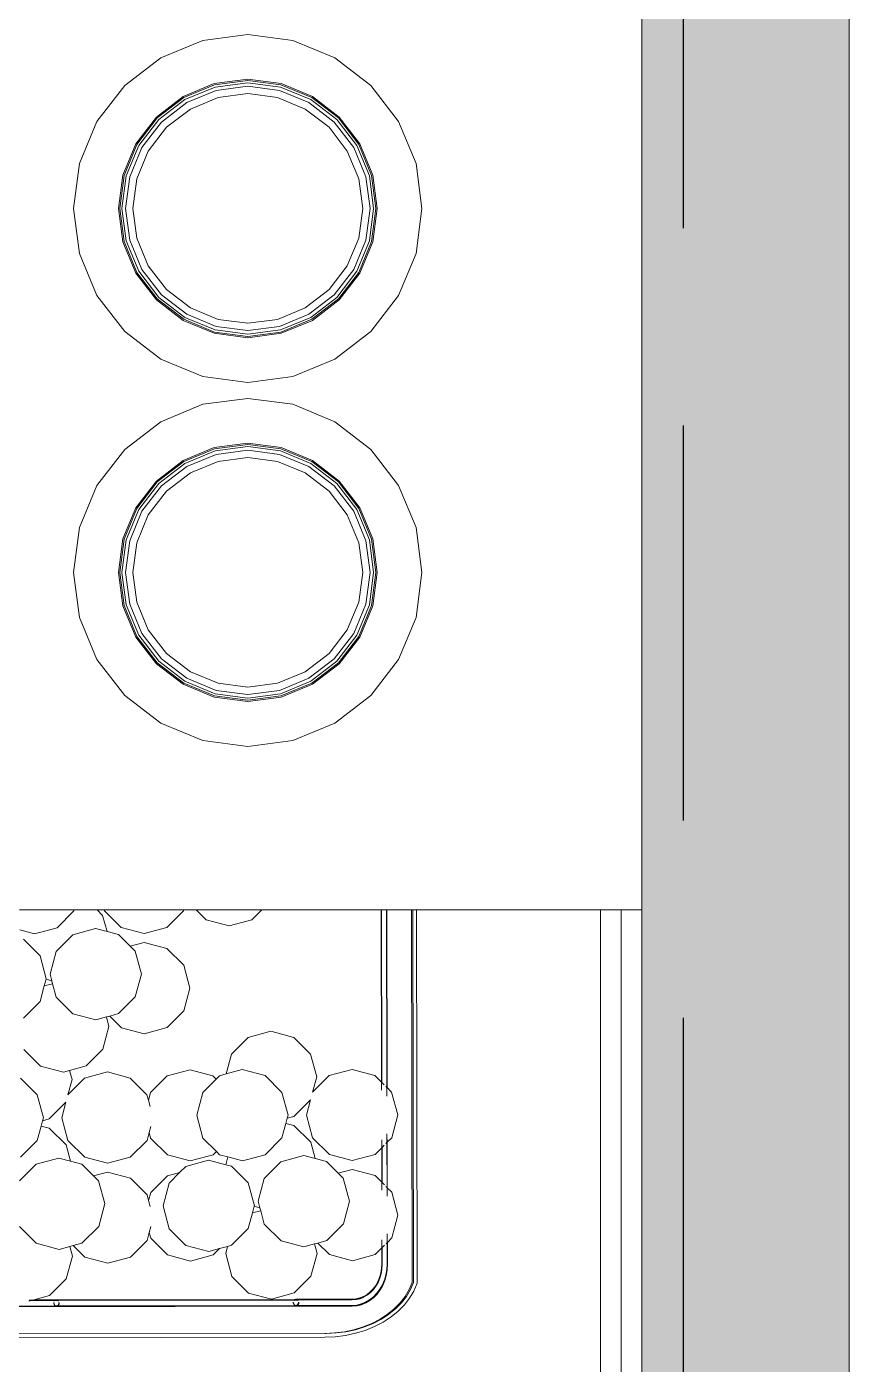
# Model space of a CAD drawing. Header units: millimetres. Extents: x 567392 to 582402, y 4512800 to 4518063.
# Drawn here: x 575585 to 575624.7, y 4513645.6 to 4513710.2 of the extents above; entities that cross this region are included whole.
import ezdxf

# ---------------------------------------------------------------- set-up
doc = ezdxf.new("R2010")
doc.units = ezdxf.units.MM
doc.linetypes.add('DASHED2', pattern=[9.525, 6.35, -3.175])
doc.layers.add('a_8', color=8, linetype='Continuous', lineweight=0)
doc.layers.add('a_p1_d', color=1, linetype='DASHED2')

# ---------------------------------------------------------------- blocks, each defined once
blk = doc.blocks.new('A$C4A613EE6')
h = blk.add_hatch(color=256)
h.dxf.hatch_style = 1
h.paths.add_polyline_path([(12300, -100), (0, -100), (0, 0), (12300, 0)])
for p, q in [((12300, 0), (2200, 0)), ((6161.17, -100), (8489.66, -100)), ((8489.66, -100), (10126.66, -100)), ((8489.66, -100), (8489.66, -110)), ((8489.66, -110), (10126.66, -110)), ((8489.66, -110), (8489.66, -119.92)), ((8489.66, -119.92), (10126.66, -119.92)), ((8489.66, -119.92), (8489.66, -208.61)), ((8151.32, -205.96), (8129.59, -208.82)), ((8173.04, -208.82), (8151.32, -205.96)), ((8326.88, -205.96), (8305.15, -208.82)), ((8348.6, -208.82), (8326.88, -205.96)), ((8129.59, -208.82), (8109.34, -217.21)), ((8193.29, -217.21), (8173.04, -208.82)), ((8305.15, -208.82), (8284.9, -217.21)), ((8368.85, -217.21), (8348.6, -208.82)), ((8489.66, -208.61), (8669.75, -208.28)), ((8489.66, -208.61), (8489.66, -210.37)), ((8489.66, -210.37), (8669.47, -210.04)), ((8489.66, -210.37), (8489.66, -211.06)), ((8489.66, -211.06), (8669.47, -210.73)), ((8489.66, -211.06), (8489.66, -222.92)), ((8669.47, -210.04), (8672.88, -211.48)), ((8669.47, -210.73), (8672.88, -212.17)), ((8669.75, -208.28), (8673.53, -209.88)), ((8672.88, -211.48), (8676.15, -213.41)), ((8672.88, -212.17), (8676.15, -214.1)), ((8673.53, -209.88), (8676.98, -211.91)), ((8676.98, -211.91), (8680.25, -214.44)), ((8109.34, -217.21), (8091.96, -230.55)), ((8210.68, -230.55), (8193.29, -217.21)), ((8284.9, -217.21), (8267.52, -230.55)), ((8386.24, -230.55), (8368.85, -217.21)), ((8588.6, -217.61), (8577.6, -220.58)), ((8599.61, -220.54), (8588.6, -217.61)), ((8625.88, -220.49), (8636.88, -217.52)), ((8636.88, -217.52), (8647.89, -220.45)), ((8676.15, -213.41), (8679.25, -215.8)), ((8676.15, -214.1), (8679.25, -216.5)), ((8679.25, -215.8), (8682.13, -218.64)), ((8679.25, -216.5), (8682.13, -219.33)), ((8680.25, -214.44), (8683.29, -217.44)), ((8682.13, -218.64), (8684.76, -221.88)), ((8682.13, -219.33), (8684.76, -222.57)), ((8683.29, -217.44), (8686.07, -220.86)), ((8575.42, -222.77), (8489.66, -222.92)), ((8575.29, -222.89), (8489.66, -223.05)), ((8489.66, -222.92), (8489.66, -223.05)), ((8489.66, -223.05), (8489.66, -225.43)), ((8572.91, -225.28), (8489.66, -225.43)), ((8572.79, -225.41), (8489.66, -225.56)), ((8489.66, -225.43), (8489.66, -225.56)), ((8489.66, -225.56), (8489.66, -283.19)), ((8572.79, -225.41), (8569.56, -228.65)), ((8572.91, -225.28), (8572.79, -225.41)), ((8572.79, -225.41), (8576.64, -225.4)), ((8574.04, -224.15), (8572.91, -225.28)), ((8573.12, -225.28), (8572.91, -225.28)), ((8575.29, -222.89), (8574.79, -223.4)), ((8575.42, -222.77), (8575.29, -222.89)), ((8575.29, -222.89), (8579.51, -222.89)), ((8577.6, -220.58), (8575.42, -222.77)), ((8575.62, -222.77), (8575.42, -222.77)), ((8601.92, -222.84), (8597.7, -222.85)), ((8601.8, -222.72), (8599.61, -220.54)), ((8601.8, -222.72), (8600.32, -222.72)), ((8604.44, -225.35), (8600.58, -225.36)), ((8623.7, -222.68), (8601.8, -222.72)), ((8601.92, -222.84), (8601.8, -222.72)), ((8623.57, -222.81), (8601.92, -222.84)), ((8602.43, -223.35), (8601.92, -222.84)), ((8604.31, -225.22), (8602.83, -225.23)), ((8604.31, -225.22), (8603.18, -224.1)), ((8621.19, -225.19), (8604.31, -225.22)), ((8604.44, -225.35), (8604.31, -225.22)), ((8621.07, -225.32), (8604.44, -225.35)), ((8607.68, -228.58), (8604.44, -225.35)), ((8617.84, -228.56), (8621.07, -225.32)), ((8621.07, -225.32), (8621.19, -225.19)), ((8621.07, -225.32), (8624.92, -225.31)), ((8621.19, -225.19), (8622.32, -224.06)), ((8621.4, -225.19), (8621.19, -225.19)), ((8623.07, -223.31), (8623.57, -222.81)), ((8623.57, -222.81), (8623.7, -222.68)), ((8623.57, -222.81), (8627.79, -222.8)), ((8623.7, -222.68), (8625.88, -220.49)), ((8623.9, -222.68), (8623.7, -222.68)), ((8649.09, -222.76), (8645.98, -222.77)), ((8647.89, -220.45), (8650.08, -222.63)), ((8648.86, -225.27), (8652.72, -225.26)), ((8650.08, -222.76), (8649.09, -222.76)), ((8650.08, -222.63), (8649.87, -222.63)), ((8660.59, -222.61), (8650.08, -222.63)), ((8650.08, -222.63), (8650.2, -222.76)), ((8650.2, -222.76), (8650.08, -222.76)), ((8660.43, -222.74), (8650.2, -222.76)), ((8650.2, -222.76), (8650.71, -223.26)), ((8651.46, -224.01), (8652.59, -225.14)), ((8652.59, -225.14), (8652.39, -225.14)), ((8660.49, -225.12), (8652.59, -225.14)), ((8652.59, -225.14), (8652.72, -225.26)), ((8660.33, -225.25), (8652.72, -225.26)), ((8652.72, -225.26), (8655.96, -228.49)), ((8660.36, -225.25), (8660.33, -225.25)), ((8660.54, -225.25), (8660.36, -225.25)), ((8660.46, -222.74), (8660.43, -222.74)), ((8660.64, -222.74), (8660.46, -222.74)), ((8660.52, -225.12), (8660.49, -225.12)), ((8660.7, -225.12), (8660.52, -225.12)), ((8662.72, -225.39), (8660.54, -225.25)), ((8660.62, -222.61), (8660.59, -222.61)), ((8660.8, -222.61), (8660.62, -222.61)), ((8663.13, -222.9), (8660.64, -222.74)), ((8662.88, -225.26), (8660.7, -225.12)), ((8663.29, -222.77), (8660.8, -222.61)), ((8664.9, -225.76), (8662.72, -225.39)), ((8662.93, -225.39), (8662.72, -225.39)), ((8665.06, -225.64), (8662.88, -225.26)), ((8663.09, -225.27), (8662.88, -225.26)), ((8665.11, -225.76), (8662.93, -225.39)), ((8665.27, -225.64), (8663.09, -225.27)), ((8665.69, -223.34), (8663.13, -222.9)), ((8663.34, -222.9), (8663.13, -222.9)), ((8665.85, -223.21), (8663.29, -222.77)), ((8663.5, -222.78), (8663.29, -222.77)), ((8665.9, -223.34), (8663.34, -222.9)), ((8666.06, -223.21), (8663.5, -222.78)), ((8667, -226.37), (8664.9, -225.76)), ((8667.16, -226.24), (8665.06, -225.64)), ((8667.21, -226.37), (8665.11, -225.76)), ((8667.37, -226.25), (8665.27, -225.64)), ((8665.99, -223.42), (8665.69, -223.34)), ((8668.32, -223.93), (8665.85, -223.21)), ((8668.37, -224.05), (8665.9, -223.34)), ((8668.53, -223.93), (8666.06, -223.21)), ((8670.66, -224.9), (8668.32, -223.93)), ((8670.71, -225.03), (8668.37, -224.05)), ((8670.5, -225.03), (8668.41, -224.16)), ((8670.87, -224.9), (8668.53, -223.93)), ((8672.66, -226.25), (8670.5, -225.03)), ((8672.82, -226.13), (8670.66, -224.9)), ((8672.87, -226.25), (8670.71, -225.03)), ((8673.03, -226.13), (8670.87, -224.9)), ((8684.76, -221.88), (8687.1, -225.48)), ((8684.76, -222.57), (8687.1, -226.18)), ((8686.07, -220.86), (8688.55, -224.67)), ((8687.1, -225.48), (8689.14, -229.41)), ((8688.55, -224.67), (8690.71, -228.82)), ((8091.96, -230.55), (8078.61, -247.94)), ((8135.18, -229.69), (8120.14, -235.92)), ((8135.34, -230.3), (8120.46, -236.46)), ((8135.62, -231.32), (8120.99, -237.38)), ((8151.32, -227.57), (8135.18, -229.69)), ((8151.32, -228.19), (8135.34, -230.3)), ((8151.32, -229.26), (8135.62, -231.32)), ((8151.32, -230.98), (8136.06, -232.99)), ((8167.45, -229.69), (8151.32, -227.57)), ((8167.29, -230.3), (8151.32, -228.19)), ((8167.01, -231.32), (8151.32, -229.26)), ((8166.57, -232.99), (8151.32, -230.98)), ((8181.64, -237.38), (8167.01, -231.32)), ((8182.18, -236.46), (8167.29, -230.3)), ((8182.49, -235.92), (8167.45, -229.69)), ((8224.02, -247.94), (8210.68, -230.55)), ((8267.52, -230.55), (8254.17, -247.94)), ((8310.74, -229.69), (8295.7, -235.92)), ((8310.9, -230.3), (8296.02, -236.46)), ((8311.18, -231.32), (8296.55, -237.38)), ((8326.88, -227.57), (8310.74, -229.69)), ((8326.88, -228.19), (8310.9, -230.3)), ((8326.88, -229.26), (8311.18, -231.32)), ((8326.88, -230.98), (8311.62, -232.99)), ((8343.01, -229.69), (8326.88, -227.57)), ((8342.85, -230.3), (8326.88, -228.19)), ((8342.57, -231.32), (8326.88, -229.26)), ((8342.13, -232.99), (8326.88, -230.98)), ((8357.2, -237.38), (8342.57, -231.32)), ((8357.74, -236.46), (8342.85, -230.3)), ((8358.05, -235.92), (8343.01, -229.69)), ((8399.58, -247.94), (8386.24, -230.55)), ((8569.56, -228.65), (8566.63, -239.66)), ((8610.65, -239.58), (8607.68, -228.58)), ((8614.91, -239.57), (8617.84, -228.56)), ((8655.96, -228.49), (8658.93, -239.49)), ((8668.99, -227.2), (8667, -226.37)), ((8669.15, -227.08), (8667.16, -226.24)), ((8669.2, -227.2), (8667.21, -226.37)), ((8669.36, -227.08), (8667.37, -226.25)), ((8670.83, -228.24), (8668.99, -227.2)), ((8670.99, -228.12), (8669.15, -227.08)), ((8671.04, -228.24), (8669.2, -227.2)), ((8671.2, -228.12), (8669.36, -227.08)), ((8672.5, -229.48), (8670.83, -228.24)), ((8672.66, -229.35), (8670.99, -228.12)), ((8672.71, -229.48), (8671.04, -228.24)), ((8672.87, -229.35), (8671.2, -228.12)), ((8673.96, -230.88), (8672.5, -229.48)), ((8674.62, -227.7), (8672.66, -226.25)), ((8674.12, -230.76), (8672.66, -229.35)), ((8674.17, -230.88), (8672.71, -229.48)), ((8674.78, -227.58), (8672.82, -226.13)), ((8674.83, -227.7), (8672.87, -226.25)), ((8674.33, -230.76), (8672.87, -229.35)), ((8674.99, -227.58), (8673.03, -226.13)), ((8675.2, -232.43), (8673.96, -230.88)), ((8675.35, -232.31), (8674.12, -230.76)), ((8675.41, -232.44), (8674.17, -230.88)), ((8675.56, -232.31), (8674.33, -230.76)), ((8676.34, -229.35), (8674.62, -227.7)), ((8676.5, -229.23), (8674.78, -227.58)), ((8676.55, -229.36), (8674.83, -227.7)), ((8676.71, -229.23), (8674.99, -227.58)), ((8677.79, -231.18), (8676.34, -229.35)), ((8677.95, -231.05), (8676.5, -229.23)), ((8678, -231.18), (8676.55, -229.36)), ((8678.16, -231.05), (8676.71, -229.23)), ((8678.94, -233.15), (8677.79, -231.18)), ((8678, -231.18), (8677.95, -231.05)), ((8679.1, -233.02), (8678, -231.18)), ((8679.31, -233.02), (8678.16, -231.05)), ((8687.1, -226.18), (8689.14, -230.1)), ((8689.14, -229.41), (8690.85, -233.61)), ((8689.14, -230.1), (8690.85, -234.31)), ((8690.71, -228.82), (8692.51, -233.26)), ((8120.14, -235.92), (8107.23, -245.83)), ((8120.46, -236.46), (8107.67, -246.27)), ((8120.99, -237.38), (8108.43, -247.02)), ((8136.06, -232.99), (8121.85, -238.88)), ((8136.98, -236.41), (8123.62, -241.94)), ((8151.32, -234.52), (8136.98, -236.41)), ((8165.65, -236.41), (8151.32, -234.52)), ((8179.01, -241.94), (8165.65, -236.41)), ((8180.78, -238.88), (8166.57, -232.99)), ((8194.21, -247.02), (8181.64, -237.38)), ((8194.96, -246.27), (8182.18, -236.46)), ((8195.4, -245.83), (8182.49, -235.92)), ((8295.7, -235.92), (8282.79, -245.83)), ((8296.02, -236.46), (8283.23, -246.27)), ((8296.55, -237.38), (8283.99, -247.02)), ((8311.62, -232.99), (8297.41, -238.88)), ((8312.54, -236.41), (8299.18, -241.94)), ((8326.88, -234.52), (8312.54, -236.41)), ((8341.21, -236.41), (8326.88, -234.52)), ((8354.57, -241.94), (8341.21, -236.41)), ((8356.34, -238.88), (8342.13, -232.99)), ((8369.77, -247.02), (8357.2, -237.38)), ((8370.52, -246.27), (8357.74, -236.46)), ((8370.96, -245.83), (8358.05, -235.92)), ((8676.18, -234.11), (8675.2, -232.43)), ((8675.38, -232.35), (8675.35, -232.31)), ((8676.34, -233.98), (8675.41, -232.44)), ((8675.59, -232.35), (8675.56, -232.31)), ((8676.89, -235.88), (8676.18, -234.11)), ((8676.39, -234.11), (8676.34, -233.98)), ((8677.05, -235.75), (8676.39, -234.11)), ((8677.26, -235.75), (8676.55, -233.98)), ((8677.33, -237.71), (8676.89, -235.88)), ((8677.1, -235.88), (8677.05, -235.75)), ((8677.49, -237.58), (8677.1, -235.88)), ((8677.7, -237.58), (8677.26, -235.75)), ((8677.49, -239.74), (8677.33, -237.71)), ((8677.65, -239.61), (8677.49, -237.58)), ((8677.54, -237.71), (8677.49, -237.58)), ((8677.7, -239.74), (8677.54, -237.71)), ((8677.86, -239.61), (8677.7, -237.58)), ((8679.78, -235.22), (8678.94, -233.15)), ((8679.15, -233.15), (8679.1, -233.02)), ((8679.94, -235.1), (8679.15, -233.15)), ((8680.15, -235.1), (8679.31, -233.02)), ((8680.29, -237.37), (8679.78, -235.22)), ((8679.99, -235.23), (8679.94, -235.1)), ((8680.45, -237.25), (8679.99, -235.23)), ((8680.66, -237.25), (8680.15, -235.1)), ((8680.47, -239.65), (8680.29, -237.37)), ((8680.63, -239.52), (8680.45, -237.25)), ((8680.5, -237.38), (8680.45, -237.25)), ((8680.68, -239.65), (8680.5, -237.38)), ((8680.84, -239.53), (8680.66, -237.25)), ((8690.85, -233.61), (8692.19, -238.04)), ((8690.85, -234.31), (8692.2, -238.73)), ((8692.19, -238.04), (8693.17, -242.64)), ((8692.51, -233.26), (8693.93, -237.94)), ((8693.93, -237.94), (8694.96, -242.79)), ((8121.85, -238.88), (8109.64, -248.24)), ((8123.62, -241.94), (8112.15, -250.74)), ((8190.48, -250.74), (8179.01, -241.94)), ((8192.99, -248.24), (8180.78, -238.88)), ((8297.41, -238.88), (8285.2, -248.24)), ((8299.18, -241.94), (8287.71, -250.74)), ((8366.04, -250.74), (8354.57, -241.94)), ((8368.55, -248.24), (8356.34, -238.88)), ((8566.63, -239.66), (8569.6, -250.66)), ((8607.72, -250.59), (8610.65, -239.58)), ((8616.73, -246.32), (8614.91, -239.57)), ((8619.15, -243.89), (8616.73, -246.32)), ((8630.15, -240.92), (8619.15, -243.89)), ((8641.16, -243.85), (8630.15, -240.92)), ((8649.23, -251.89), (8641.16, -243.85)), ((8658.93, -239.49), (8656, -250.5)), ((8677.53, -266.59), (8677.49, -239.74)), ((8677.69, -266.17), (8677.65, -239.61)), ((8677.69, -266.17), (8677.7, -239.74)), ((8677.9, -265.92), (8677.86, -239.61)), ((8680.53, -266.05), (8680.47, -239.65)), ((8680.63, -239.65), (8680.63, -239.52)), ((8681.19, -518.2), (8680.68, -239.65)), ((8681.35, -518.08), (8680.84, -239.53)), ((8692.2, -238.73), (8693.17, -243.33)), ((8693.17, -242.64), (8693.77, -247.35)), ((8693.17, -243.33), (8693.77, -248.05)), ((8694.96, -242.79), (8695.59, -247.77)), ((8078.61, -247.94), (8070.23, -268.18)), ((8107.23, -245.83), (8097.32, -258.74)), ((8107.67, -246.27), (8097.86, -259.05)), ((8108.43, -247.02), (8098.79, -259.58)), ((8109.64, -248.24), (8100.28, -260.45)), ((8112.15, -250.74), (8103.34, -262.21)), ((8199.29, -262.21), (8190.48, -250.74)), ((8202.35, -260.45), (8192.99, -248.24)), ((8203.85, -259.58), (8194.21, -247.02)), ((8204.77, -259.05), (8194.96, -246.27)), ((8205.31, -258.74), (8195.4, -245.83)), ((8232.4, -268.18), (8224.02, -247.94)), ((8254.17, -247.94), (8245.79, -268.18)), ((8282.79, -245.83), (8272.88, -258.74)), ((8283.23, -246.27), (8273.42, -259.05)), ((8283.99, -247.02), (8274.35, -259.58)), ((8285.2, -248.24), (8275.84, -260.45)), ((8287.71, -250.74), (8278.9, -262.21)), ((8374.85, -262.21), (8366.04, -250.74)), ((8377.91, -260.45), (8368.55, -248.24)), ((8379.41, -259.58), (8369.77, -247.02)), ((8380.33, -259.05), (8370.52, -246.27)), ((8380.87, -258.74), (8370.96, -245.83)), ((8407.96, -268.18), (8399.58, -247.94)), ((8569.6, -250.66), (8577.63, -258.67)), ((8599.68, -258.67), (8607.72, -250.59)), ((8616.73, -246.32), (8611.1, -251.96)), ((8656, -250.5), (8650.38, -256.15)), ((8693.77, -247.35), (8693.97, -252.12)), ((8693.77, -248.05), (8693.97, -252.82)), ((8695.59, -247.77), (8695.81, -252.75)), ((8570.21, -256.7), (8559.21, -259.66)), ((8577.63, -258.67), (8570.21, -256.7)), ((8609.64, -257.47), (8601.81, -259.58)), ((8609.64, -257.47), (8608.18, -262.97)), ((8611.1, -251.96), (8609.64, -257.47)), ((8650.38, -256.15), (8649.23, -251.89)), ((8650.82, -257.78), (8650.38, -256.15)), ((8650.82, -257.78), (8655.41, -256.54)), ((8652.2, -262.89), (8650.82, -257.78)), ((8655.41, -256.54), (8666.42, -259.47)), ((8693.97, -252.12), (8693.97, -252.82)), ((8693.97, -252.82), (8694.53, -561.39)), ((8695.81, -252.75), (8696.37, -564.24)), ((8097.32, -258.74), (8091.1, -273.78)), ((8097.86, -259.05), (8091.7, -273.94)), ((8098.79, -259.58), (8092.73, -274.21)), ((8100.28, -260.45), (8094.39, -274.66)), ((8103.34, -262.21), (8097.81, -275.57)), ((8204.82, -275.57), (8199.29, -262.21)), ((8208.24, -274.66), (8202.35, -260.45)), ((8209.9, -274.21), (8203.85, -259.58)), ((8210.93, -273.94), (8204.77, -259.05)), ((8211.53, -273.78), (8205.31, -258.74)), ((8272.88, -258.74), (8266.66, -273.78)), ((8273.42, -259.05), (8267.26, -273.94)), ((8274.35, -259.58), (8268.29, -274.21)), ((8275.84, -260.45), (8269.95, -274.66)), ((8278.9, -262.21), (8273.37, -275.57)), ((8380.38, -275.57), (8374.85, -262.21)), ((8383.8, -274.66), (8377.91, -260.45)), ((8385.46, -274.21), (8379.41, -259.58)), ((8386.49, -273.94), (8380.33, -259.05)), ((8387.09, -273.78), (8380.87, -258.74)), ((8559.21, -259.66), (8551.17, -267.73)), ((8581.26, -259.66), (8588.68, -261.63)), ((8589.29, -267.67), (8581.26, -259.66)), ((8588.68, -261.63), (8599.68, -258.67)), ((8601.81, -259.58), (8593.77, -267.66)), ((8608.18, -262.97), (8611.14, -273.97)), ((8649.27, -273.9), (8652.2, -262.89)), ((8666.42, -259.47), (8674.49, -267.51)), ((8070.23, -268.18), (8067.37, -289.91)), ((8235.26, -289.91), (8232.4, -268.18)), ((8245.79, -268.18), (8242.93, -289.91)), ((8410.82, -289.91), (8407.96, -268.18)), ((8551.17, -267.73), (8548.24, -278.75)), ((8588.69, -270.5), (8577.7, -273.47)), ((8590.16, -270.89), (8588.69, -270.5)), ((8590.16, -270.89), (8589.29, -267.67)), ((8592.73, -271.57), (8590.16, -270.89)), ((8593.77, -267.66), (8592.73, -271.57)), ((8674.49, -267.51), (8677.46, -278.51)), ((8677.53, -266.59), (8677.58, -266.41)), ((8677.54, -266.64), (8677.53, -266.59)), ((8677.53, -266.73), (8677.54, -266.64)), ((8677.55, -266.92), (8677.53, -266.73)), ((8677.58, -267.06), (8677.55, -266.92)), ((8677.75, -382.13), (8677.55, -266.92)), ((8677.58, -266.41), (8677.63, -266.27)), ((8677.65, -267.24), (8677.58, -267.06)), ((8677.63, -266.27), (8677.69, -266.17)), ((8677.7, -267.31), (8677.65, -267.24)), ((8677.69, -266.17), (8677.73, -266.1)), ((8677.69, -266.47), (8677.69, -266.17)), ((8677.69, -266.47), (8677.74, -266.28)), ((8677.7, -266.52), (8677.69, -266.47)), ((8677.69, -266.61), (8677.7, -266.52)), ((8677.71, -266.8), (8677.69, -266.61)), ((8677.7, -267.31), (8677.71, -266.8)), ((8677.73, -267.36), (8677.7, -267.31)), ((8677.9, -381.64), (8677.7, -267.31)), ((8677.74, -266.93), (8677.71, -266.8)), ((8677.73, -266.1), (8677.82, -265.98)), ((8677.73, -267.36), (8677.75, -266.96)), ((8677.75, -267.39), (8677.73, -267.36)), ((8677.74, -266.28), (8677.79, -266.15)), ((8677.75, -266.96), (8677.74, -266.93)), ((8677.81, -267.11), (8677.75, -266.96)), ((8677.86, -267.52), (8677.75, -267.39)), ((8677.95, -381.55), (8677.75, -267.39)), ((8677.79, -266.15), (8677.89, -265.98)), ((8677.89, -267.24), (8677.81, -267.11)), ((8677.82, -265.98), (8677.9, -265.92)), ((8677.91, -267.56), (8677.86, -267.52)), ((8677.89, -265.98), (8677.9, -265.95)), ((8677.89, -267.24), (8677.89, -265.98)), ((8677.91, -267.26), (8677.89, -267.24)), ((8677.9, -265.92), (8677.97, -265.86)), ((8677.9, -265.95), (8677.9, -265.92)), ((8677.97, -267.34), (8677.91, -267.26)), ((8677.91, -267.56), (8677.91, -267.26)), ((8677.97, -267.62), (8677.91, -267.56)), ((8678.11, -381.38), (8677.91, -267.56)), ((8677.97, -265.86), (8678.09, -265.75)), ((8678.14, -267.75), (8677.97, -267.62)), ((8678.09, -265.75), (8678.18, -265.69)), ((8678.19, -267.77), (8678.14, -267.75)), ((8679.19, -265.47), (8678.85, -265.48)), ((8679.03, -267.99), (8678.87, -267.98)), ((8679.01, -265.35), (8679.19, -265.34)), ((8679.19, -267.87), (8679.03, -267.85)), ((8679.26, -267.98), (8679.03, -267.99)), ((8679.19, -265.34), (8679.35, -265.35)), ((8679.19, -265.47), (8679.42, -265.51)), ((8679.42, -267.85), (8679.19, -267.87)), ((8679.42, -267.95), (8679.26, -267.98)), ((8679.35, -265.35), (8679.58, -265.38)), ((8679.42, -265.51), (8679.57, -265.56)), ((8679.58, -267.82), (8679.42, -267.85)), ((8679.64, -267.89), (8679.42, -267.95)), ((8679.57, -265.56), (8679.78, -265.64)), ((8679.58, -265.38), (8679.73, -265.43)), ((8679.79, -267.76), (8679.58, -267.82)), ((8679.78, -267.82), (8679.64, -267.89)), ((8679.73, -265.43), (8679.94, -265.51)), ((8679.78, -265.64), (8679.92, -265.72)), ((8679.97, -267.72), (8679.78, -267.82)), ((8679.94, -267.7), (8679.79, -267.76)), ((8679.92, -265.72), (8680.09, -265.84)), ((8679.94, -265.51), (8680.08, -265.59)), ((8680.09, -267.62), (8679.94, -267.7)), ((8680.09, -267.62), (8679.97, -267.72)), ((8680.08, -265.59), (8680.25, -265.71)), ((8680.09, -265.84), (8680.2, -265.94)), ((8680.13, -267.59), (8680.09, -267.62)), ((8680.24, -267.47), (8680.13, -267.59)), ((8680.25, -267.5), (8680.13, -267.59)), ((8680.2, -265.94), (8680.33, -266.1)), ((8680.24, -267.47), (8680.25, -267.5)), ((8680.27, -267.47), (8680.24, -267.47)), ((8680.25, -265.71), (8680.32, -265.78)), ((8680.27, -267.47), (8680.25, -267.5)), ((8680.32, -267.35), (8680.27, -267.47)), ((8680.32, -267.42), (8680.27, -267.47)), ((8680.43, -267.19), (8680.32, -267.35)), ((8680.43, -267.19), (8680.32, -267.42)), ((8680.33, -266.1), (8680.4, -266.22)), ((8680.4, -266.22), (8680.48, -266.4)), ((8680.48, -267.05), (8680.43, -267.19)), ((8680.47, -265.97), (8680.53, -266.05)), ((8680.53, -267.15), (8680.47, -267.24)), ((8680.48, -266.4), (8680.51, -266.54)), ((8680.53, -266.87), (8680.48, -267.05)), ((8680.51, -266.54), (8680.53, -266.05)), ((8680.51, -266.54), (8680.53, -266.73)), ((8680.53, -266.73), (8680.52, -266.77)), ((8680.52, -266.77), (8680.52, -266.82)), ((8680.52, -266.82), (8680.53, -266.87)), ((8680.53, -267.15), (8680.53, -266.87)), ((8680.73, -382.13), (8680.53, -267.15)), ((8091.1, -273.78), (8088.97, -289.91)), ((8091.7, -273.94), (8089.6, -289.91)), ((8092.73, -274.21), (8090.66, -289.91)), ((8094.39, -274.66), (8092.38, -289.91)), ((8097.81, -275.57), (8095.92, -289.91)), ((8206.71, -289.91), (8204.82, -275.57)), ((8210.25, -289.91), (8208.24, -274.66)), ((8211.97, -289.91), (8209.9, -274.21)), ((8213.03, -289.91), (8210.93, -273.94)), ((8213.66, -289.91), (8211.53, -273.78)), ((8266.66, -273.78), (8264.53, -289.91)), ((8267.26, -273.94), (8265.16, -289.91)), ((8268.29, -274.21), (8266.22, -289.91)), ((8269.95, -274.66), (8267.94, -289.91)), ((8273.37, -275.57), (8271.48, -289.91)), ((8382.27, -289.91), (8380.38, -275.57)), ((8385.81, -289.91), (8383.8, -274.66)), ((8387.53, -289.91), (8385.46, -274.21)), ((8388.59, -289.91), (8386.49, -273.94)), ((8389.22, -289.91), (8387.09, -273.78)), ((8577.7, -273.47), (8569.65, -281.54)), ((8599.71, -273.43), (8592.73, -271.57)), ((8607.78, -281.47), (8599.71, -273.43)), ((8611.14, -273.97), (8619.22, -282.01)), ((8641.23, -281.97), (8649.27, -273.9)), ((8489.66, -283.19), (8494.45, -287.97)), ((8489.66, -283.19), (8489.66, -314.84)), ((8548.24, -278.75), (8551.21, -289.74)), ((8569.65, -281.54), (8566.72, -292.55)), ((8610.74, -292.47), (8607.78, -281.47)), ((8619.22, -282.01), (8630.23, -284.94)), ((8633.4, -284.09), (8634.82, -283.7)), ((8634.82, -283.7), (8641.23, -281.97)), ((8635.89, -287.69), (8634.82, -283.7)), ((8677.46, -278.51), (8674.53, -289.52)), ((8067.37, -289.91), (8070.23, -311.64)), ((8088.97, -289.91), (8091.1, -306.05)), ((8089.6, -289.91), (8091.7, -305.89)), ((8090.66, -289.91), (8092.73, -305.61)), ((8092.38, -289.91), (8094.39, -305.16)), ((8095.92, -289.91), (8097.81, -304.25)), ((8204.82, -304.25), (8206.71, -289.91)), ((8208.24, -305.16), (8210.25, -289.91)), ((8209.9, -305.61), (8211.97, -289.91)), ((8210.93, -305.89), (8213.03, -289.91)), ((8211.53, -306.05), (8213.66, -289.91)), ((8232.4, -311.64), (8235.26, -289.91)), ((8242.93, -289.91), (8245.79, -311.64)), ((8264.53, -289.91), (8266.66, -306.05)), ((8265.16, -289.91), (8267.26, -305.89)), ((8266.22, -289.91), (8268.29, -305.61)), ((8267.94, -289.91), (8269.95, -305.16)), ((8271.48, -289.91), (8273.37, -304.25)), ((8380.38, -304.25), (8382.27, -289.91)), ((8383.8, -305.16), (8385.81, -289.91)), ((8385.46, -305.61), (8387.53, -289.91)), ((8386.49, -305.89), (8388.59, -289.91)), ((8387.09, -306.05), (8389.22, -289.91)), ((8407.96, -311.64), (8410.82, -289.91)), ((8494.45, -287.97), (8497.42, -298.97)), ((8551.21, -289.74), (8559.28, -297.79)), ((8621.4, -289.72), (8613.36, -297.8)), ((8632.4, -286.76), (8621.4, -289.72)), ((8630.23, -284.94), (8633.4, -284.09)), ((8632.67, -286.83), (8632.4, -286.76)), ((8632.67, -286.83), (8633.4, -284.09)), ((8635.89, -287.69), (8632.67, -286.83)), ((8643.41, -289.68), (8635.89, -287.69)), ((8651.48, -297.73), (8643.41, -289.68)), ((8674.53, -289.52), (8666.49, -297.59)), ((8566.72, -292.55), (8568.82, -300.32)), ((8608.86, -299.57), (8610.74, -292.47)), ((8497.42, -298.97), (8494.49, -309.98)), ((8559.28, -297.79), (8568.82, -300.32)), ((8568.82, -300.32), (8569.69, -303.55)), ((8607.82, -303.48), (8608.86, -299.57)), ((8608.86, -299.57), (8612.62, -300.57)), ((8612.62, -300.57), (8610.43, -308.81)), ((8613.36, -297.8), (8612.62, -300.57)), ((8651.99, -299.63), (8651.48, -297.73)), ((8655.49, -300.56), (8651.99, -299.63)), ((8653.05, -303.55), (8651.99, -299.63)), ((8666.49, -297.59), (8655.49, -300.56)), ((8091.1, -306.05), (8097.32, -321.08)), ((8091.7, -305.89), (8097.86, -320.77)), ((8092.73, -305.61), (8098.79, -320.24)), ((8094.39, -305.16), (8100.28, -319.38)), ((8097.81, -304.25), (8103.34, -317.61)), ((8199.29, -317.61), (8204.82, -304.25)), ((8202.35, -319.38), (8208.24, -305.16)), ((8203.85, -320.24), (8209.9, -305.61)), ((8204.77, -320.77), (8210.93, -305.89)), ((8205.31, -321.08), (8211.53, -306.05)), ((8266.66, -306.05), (8272.88, -321.08)), ((8267.26, -305.89), (8273.42, -320.77)), ((8268.29, -305.61), (8274.35, -320.24)), ((8269.95, -305.16), (8275.84, -319.38)), ((8273.37, -304.25), (8278.9, -317.61)), ((8374.85, -317.61), (8380.38, -304.25)), ((8377.91, -319.38), (8383.8, -305.16)), ((8379.41, -320.24), (8385.46, -305.61)), ((8380.33, -320.77), (8386.49, -305.89)), ((8380.87, -321.08), (8387.09, -306.05)), ((8566.77, -317.76), (8569.7, -306.75)), ((8569.69, -303.55), (8571.3, -305.15)), ((8569.7, -306.75), (8571.3, -305.15)), ((8571.3, -305.15), (8577.76, -311.59)), ((8599.77, -311.55), (8606.22, -305.08)), ((8606.22, -305.08), (8607.82, -303.48)), ((8606.22, -305.08), (8607.82, -306.68)), ((8607.82, -306.68), (8610.79, -317.68)), ((8610.43, -308.81), (8613.4, -319.81)), ((8651.52, -319.74), (8654.45, -308.73)), ((8656.1, -306.59), (8653.05, -303.55)), ((8654.45, -308.73), (8653.05, -303.55)), ((8659.07, -317.59), (8656.1, -306.59)), ((8070.23, -311.64), (8078.61, -331.89)), ((8224.02, -331.89), (8232.4, -311.64)), ((8245.79, -311.64), (8254.17, -331.89)), ((8399.58, -331.89), (8407.96, -311.64)), ((8494.49, -309.98), (8489.66, -314.84)), ((8489.66, -314.84), (8489.66, -320.73)), ((8577.76, -311.59), (8588.77, -314.52)), ((8588.77, -314.52), (8599.77, -311.55)), ((8097.32, -321.08), (8107.23, -333.99)), ((8097.86, -320.77), (8107.67, -333.55)), ((8098.79, -320.24), (8108.43, -332.8)), ((8100.28, -319.38), (8109.64, -331.58)), ((8103.34, -317.61), (8112.15, -329.08)), ((8190.48, -329.08), (8199.29, -317.61)), ((8192.99, -331.58), (8202.35, -319.38)), ((8194.21, -332.8), (8203.85, -320.24)), ((8194.96, -333.55), (8204.77, -320.77)), ((8195.4, -333.99), (8205.31, -321.08)), ((8272.88, -321.08), (8282.79, -333.99)), ((8273.42, -320.77), (8283.23, -333.55)), ((8274.35, -320.24), (8283.99, -332.8)), ((8275.84, -319.38), (8285.2, -331.58)), ((8278.9, -317.61), (8287.71, -329.08)), ((8366.04, -329.08), (8374.85, -317.61)), ((8368.55, -331.58), (8377.91, -319.38)), ((8369.77, -332.8), (8379.41, -320.24)), ((8370.52, -333.55), (8380.33, -320.77)), ((8370.96, -333.99), (8380.87, -321.08)), ((8490.11, -320.85), (8489.66, -320.73)), ((8489.66, -320.73), (8489.66, -359.12)), ((8498.18, -328.89), (8490.11, -320.85)), ((8508.34, -328.87), (8516.38, -320.8)), ((8516.38, -320.8), (8527.38, -317.83)), ((8527.38, -317.83), (8538.39, -320.76)), ((8538.39, -320.76), (8546.46, -328.8)), ((8569.74, -328.76), (8566.77, -317.76)), ((8610.79, -317.68), (8607.86, -328.69)), ((8613.4, -319.81), (8616.44, -322.84)), ((8643.48, -327.8), (8651.52, -319.74)), ((8656.14, -328.6), (8659.07, -317.59)), ((8501.15, -339.89), (8498.18, -328.89)), ((8505.41, -339.88), (8508.34, -328.87)), ((8546.46, -328.8), (8549.43, -339.8)), ((8577.81, -336.8), (8569.74, -328.76)), ((8607.86, -328.69), (8599.82, -336.77)), ((8616.44, -322.84), (8618.02, -328.67)), ((8616.44, -322.84), (8621.47, -327.84)), ((8618.02, -328.67), (8626.09, -336.72)), ((8621.47, -327.84), (8632.48, -330.78)), ((8632.48, -330.78), (8643.48, -327.8)), ((8648.1, -336.68), (8656.14, -328.6)), ((8078.61, -331.89), (8091.96, -349.27)), ((8107.23, -333.99), (8120.14, -343.9)), ((8107.67, -333.55), (8120.46, -343.36)), ((8108.43, -332.8), (8120.99, -342.44)), ((8109.64, -331.58), (8121.85, -340.95)), ((8112.15, -329.08), (8123.62, -337.88)), ((8179.01, -337.88), (8190.48, -329.08)), ((8180.78, -340.95), (8192.99, -331.58)), ((8181.64, -342.44), (8194.21, -332.8)), ((8182.18, -343.36), (8194.96, -333.55)), ((8182.49, -343.9), (8195.4, -333.99)), ((8210.68, -349.27), (8224.02, -331.89)), ((8254.17, -331.89), (8267.52, -349.27)), ((8282.79, -333.99), (8295.7, -343.9)), ((8283.23, -333.55), (8296.02, -343.36)), ((8283.99, -332.8), (8296.55, -342.44)), ((8285.2, -331.58), (8297.41, -340.95)), ((8287.71, -329.08), (8299.18, -337.88)), ((8354.57, -337.88), (8366.04, -329.08)), ((8356.34, -340.95), (8368.55, -331.58)), ((8357.2, -342.44), (8369.77, -332.8)), ((8357.74, -343.36), (8370.52, -333.55)), ((8358.05, -343.9), (8370.96, -333.99)), ((8386.24, -349.27), (8399.58, -331.89)), ((8121.85, -340.95), (8136.06, -346.83)), ((8123.62, -337.88), (8136.98, -343.42)), ((8165.65, -343.42), (8179.01, -337.88)), ((8166.57, -346.83), (8180.78, -340.95)), ((8297.41, -340.95), (8311.62, -346.83)), ((8299.18, -337.88), (8312.54, -343.42)), ((8341.21, -343.42), (8354.57, -337.88)), ((8342.13, -346.83), (8356.34, -340.95)), ((8498.22, -350.9), (8501.15, -339.89)), ((8507.23, -346.63), (8505.41, -339.88)), ((8520.65, -341.23), (8509.65, -344.2)), ((8531.66, -344.16), (8520.65, -341.23)), ((8549.43, -339.8), (8546.5, -350.81)), ((8578.84, -338.53), (8570.79, -346.6)), ((8581.55, -337.8), (8577.81, -336.8)), ((8581.55, -337.8), (8578.84, -338.53)), ((8584.53, -337), (8581.55, -337.8)), ((8597.1, -337.5), (8594.13, -336.71)), ((8599.82, -336.77), (8597.1, -337.5)), ((8600.85, -338.49), (8597.1, -337.5)), ((8608.92, -346.54), (8600.85, -338.49)), ((8619.07, -346.52), (8627.12, -338.44)), ((8626.09, -336.72), (8629.83, -337.71)), ((8627.12, -338.44), (8629.83, -337.71)), ((8629.83, -337.71), (8632.81, -336.91)), ((8642.41, -336.62), (8645.38, -337.41)), ((8645.38, -337.41), (8648.1, -336.68)), ((8645.38, -337.41), (8649.13, -338.4)), ((8649.13, -338.4), (8657.2, -346.45)), ((8120.14, -343.9), (8135.18, -350.13)), ((8120.46, -343.36), (8135.34, -349.53)), ((8120.99, -342.44), (8135.62, -348.5)), ((8136.06, -346.83), (8151.32, -348.84)), ((8136.98, -343.42), (8151.32, -345.31)), ((8151.32, -345.31), (8165.65, -343.42)), ((8151.32, -348.84), (8166.57, -346.83)), ((8167.01, -348.5), (8181.64, -342.44)), ((8167.29, -349.53), (8182.18, -343.36)), ((8167.45, -350.13), (8182.49, -343.9)), ((8295.7, -343.9), (8310.74, -350.13)), ((8296.02, -343.36), (8310.9, -349.53)), ((8296.55, -342.44), (8311.18, -348.5)), ((8311.62, -346.83), (8326.88, -348.84)), ((8312.54, -343.42), (8326.88, -345.31)), ((8326.88, -345.31), (8341.21, -343.42)), ((8326.88, -348.84), (8342.13, -346.83)), ((8342.57, -348.5), (8357.2, -342.44)), ((8342.85, -349.53), (8357.74, -343.36)), ((8343.01, -350.13), (8358.05, -343.9)), ((8507.23, -346.63), (8501.61, -352.27)), ((8509.65, -344.2), (8507.23, -346.63)), ((8539.73, -352.2), (8531.66, -344.16)), ((8570.79, -346.6), (8567.87, -357.61)), ((8611.89, -357.54), (8608.92, -346.54)), ((8616.15, -357.53), (8619.07, -346.52)), ((8657.2, -346.45), (8660.16, -357.45)), ((8091.96, -349.27), (8109.34, -362.61)), ((8135.18, -350.13), (8151.32, -352.25)), ((8135.34, -349.53), (8151.32, -351.63)), ((8135.62, -348.5), (8151.32, -350.57)), ((8151.32, -350.57), (8167.01, -348.5)), ((8151.32, -351.63), (8167.29, -349.53)), ((8151.32, -352.25), (8167.45, -350.13)), ((8193.29, -362.61), (8210.68, -349.27)), ((8267.52, -349.27), (8284.9, -362.61)), ((8310.74, -350.13), (8326.88, -352.25)), ((8310.9, -349.53), (8326.88, -351.63)), ((8311.18, -348.5), (8326.88, -350.57)), ((8326.88, -350.57), (8342.57, -348.5)), ((8326.88, -351.63), (8342.85, -349.53)), ((8326.88, -352.25), (8343.01, -350.13)), ((8368.85, -362.61), (8386.24, -349.27)), ((8490.18, -358.97), (8498.22, -350.9)), ((8501.61, -352.27), (8500.14, -357.78)), ((8540.88, -356.46), (8539.73, -352.2)), ((8546.5, -350.81), (8540.88, -356.46)), ((8489.66, -359.12), (8490.18, -358.97)), ((8489.66, -359.12), (8489.66, -362.56)), ((8492.31, -359.89), (8489.66, -362.56)), ((8500.14, -357.78), (8492.31, -359.89)), ((8500.14, -357.78), (8498.68, -363.28)), ((8541.32, -358.09), (8540.88, -356.46)), ((8541.32, -358.09), (8545.91, -356.85)), ((8542.7, -363.2), (8541.32, -358.09)), ((8545.91, -356.85), (8556.92, -359.78)), ((8556.92, -359.78), (8564.99, -367.82)), ((8567.87, -357.61), (8570.83, -368.61)), ((8608.96, -368.55), (8611.89, -357.54)), ((8617.96, -364.27), (8616.15, -357.53)), ((8631.38, -358.88), (8620.38, -361.84)), ((8642.39, -361.8), (8631.38, -358.88)), ((8660.16, -357.45), (8657.24, -368.46)), ((8109.34, -362.61), (8129.59, -371)), ((8173.04, -371), (8193.29, -362.61)), ((8284.9, -362.61), (8305.15, -371)), ((8348.6, -371), (8368.85, -362.61)), ((8489.66, -362.56), (8489.66, -373.6)), ((8498.68, -363.28), (8501.65, -374.28)), ((8539.77, -374.21), (8542.7, -363.2)), ((8617.96, -364.27), (8612.34, -369.92)), ((8620.38, -361.84), (8617.96, -364.27)), ((8650.47, -369.85), (8642.39, -361.8)), ((8129.59, -371), (8151.32, -373.86)), ((8151.32, -373.86), (8173.04, -371)), ((8305.15, -371), (8326.88, -373.86)), ((8326.88, -373.86), (8348.6, -371)), ((8490.21, -373.74), (8489.66, -373.6)), ((8489.66, -373.6), (8489.66, -400)), ((8498.28, -381.78), (8490.21, -373.74)), ((8531.73, -382.28), (8539.77, -374.21)), ((8564.99, -367.82), (8567.15, -375.81)), ((8570.83, -368.61), (8578.87, -376.62)), ((8600.91, -376.62), (8608.96, -368.55)), ((8612.34, -369.92), (8610.88, -375.43)), ((8651.61, -374.1), (8650.47, -369.85)), ((8657.24, -368.46), (8651.61, -374.1)), ((8652.05, -375.73), (8651.61, -374.1)), ((8501.65, -374.28), (8509.72, -382.32)), ((8567.96, -378.82), (8565.03, -389.83)), ((8571.45, -374.65), (8567.15, -375.81)), ((8567.15, -375.81), (8567.96, -378.82)), ((8578.87, -376.62), (8571.45, -374.65)), ((8582.49, -377.61), (8589.92, -379.58)), ((8590.53, -385.62), (8582.49, -377.61)), ((8589.92, -379.58), (8600.91, -376.62)), ((8603.05, -377.54), (8595, -385.61)), ((8610.88, -375.43), (8603.05, -377.54)), ((8610.88, -375.43), (8609.41, -380.93)), ((8652.05, -375.73), (8656.65, -374.49)), ((8653.43, -380.85), (8652.05, -375.73)), ((8656.65, -374.49), (8667.66, -377.42)), ((8667.66, -377.42), (8675.73, -385.46)), ((8501.25, -392.78), (8498.28, -381.78)), ((8509.72, -382.32), (8520.73, -385.25)), ((8522.9, -387.07), (8511.9, -390.03)), ((8520.73, -385.25), (8523.9, -384.4)), ((8523.17, -387.14), (8522.9, -387.07)), ((8523.17, -387.14), (8523.9, -384.4)), ((8523.9, -384.4), (8525.32, -384.01)), ((8525.32, -384.01), (8531.73, -382.28)), ((8526.39, -388), (8525.32, -384.01)), ((8591.4, -388.84), (8590.53, -385.62)), ((8595, -385.61), (8593.96, -389.53)), ((8609.41, -380.93), (8612.38, -391.93)), ((8650.51, -391.86), (8653.43, -380.85)), ((8675.73, -385.46), (8677.77, -393.01)), ((8677.73, -382.21), (8677.75, -382.13)), ((8677.75, -382.28), (8677.73, -382.21)), ((8677.75, -382.13), (8677.78, -381.88)), ((8677.79, -382.53), (8677.75, -382.28)), ((8677.77, -393.01), (8677.75, -382.28)), ((8677.78, -381.88), (8677.9, -381.64)), ((8677.91, -382.78), (8677.79, -382.53)), ((8677.89, -382.08), (8677.9, -382.01)), ((8677.91, -382.15), (8677.89, -382.08)), ((8677.9, -381.64), (8677.93, -381.57)), ((8677.9, -382.01), (8677.9, -381.64)), ((8677.9, -382.01), (8677.94, -381.75)), ((8677.95, -382.41), (8677.91, -382.15)), ((8677.91, -382.78), (8677.91, -382.15)), ((8677.94, -382.84), (8677.91, -382.78)), ((8677.93, -393.61), (8677.91, -382.78)), ((8677.93, -381.57), (8677.95, -381.55)), ((8677.94, -381.75), (8677.93, -381.57)), ((8677.94, -381.75), (8678.09, -381.45)), ((8677.95, -382.41), (8677.94, -381.75)), ((8677.94, -382.84), (8677.95, -382.41)), ((8677.96, -382.86), (8677.94, -382.84)), ((8677.95, -381.55), (8678.11, -381.38)), ((8678.1, -382.71), (8677.95, -382.41)), ((8678.12, -383.03), (8677.96, -382.86)), ((8677.98, -393.8), (8677.96, -382.86)), ((8678.09, -381.45), (8678.11, -381.43)), ((8678.1, -382.71), (8678.09, -381.45)), ((8678.12, -382.73), (8678.1, -382.71)), ((8678.11, -381.38), (8678.17, -381.31)), ((8678.11, -381.43), (8678.18, -381.35)), ((8678.11, -381.43), (8678.11, -381.38)), ((8678.18, -382.81), (8678.12, -382.73)), ((8678.12, -383.03), (8678.12, -382.73)), ((8678.14, -394.39), (8678.12, -383.03)), ((8678.18, -383.1), (8678.12, -383.03)), ((8678.17, -381.31), (8678.39, -381.17)), ((8678.4, -383.24), (8678.18, -383.1)), ((8679.06, -380.96), (8679.24, -380.94)), ((8679.24, -383.47), (8679.07, -383.45)), ((8679.22, -380.83), (8679.4, -380.81)), ((8679.4, -383.34), (8679.22, -383.32)), ((8679.24, -380.94), (8679.63, -380.98)), ((8679.63, -383.42), (8679.24, -383.47)), ((8679.4, -380.81), (8679.79, -380.86)), ((8679.79, -383.3), (8679.4, -383.34)), ((8679.63, -380.98), (8679.99, -381.11)), ((8679.99, -383.3), (8679.63, -383.42)), ((8679.79, -380.86), (8680.15, -380.98)), ((8680.15, -383.17), (8679.79, -383.3)), ((8679.99, -381.11), (8680.3, -381.31)), ((8680.15, -383.17), (8679.99, -383.3)), ((8680.15, -380.98), (8680.46, -381.18)), ((8680.31, -383.1), (8680.15, -383.17)), ((8680.3, -381.31), (8680.54, -381.57)), ((8680.36, -383.04), (8680.31, -383.1)), ((8680.54, -382.83), (8680.36, -383.04)), ((8680.46, -382.97), (8680.36, -383.04)), ((8680.46, -381.18), (8680.53, -381.26)), ((8680.53, -382.89), (8680.46, -382.97)), ((8680.54, -381.57), (8680.69, -381.87)), ((8680.69, -382.53), (8680.54, -382.83)), ((8680.69, -381.87), (8680.73, -382.13)), ((8680.73, -382.27), (8680.69, -382.53)), ((8680.73, -382.13), (8680.74, -382.21)), ((8680.74, -382.21), (8680.73, -382.27)), ((8680.95, -497), (8680.73, -382.27)), ((8499.36, -399.88), (8501.25, -392.78)), ((8511.9, -390.03), (8503.86, -398.11)), ((8526.39, -388), (8523.17, -387.14)), ((8533.91, -389.99), (8526.39, -388)), ((8541.98, -398.04), (8533.91, -389.99)), ((8565.03, -389.83), (8556.99, -397.9)), ((8578.93, -391.43), (8570.89, -399.49)), ((8589.93, -388.45), (8578.93, -391.43)), ((8591.4, -388.84), (8589.93, -388.45)), ((8593.96, -389.53), (8591.4, -388.84)), ((8600.94, -391.39), (8593.96, -389.53)), ((8609.01, -399.42), (8600.94, -391.39)), ((8612.38, -391.93), (8620.45, -399.96)), ((8642.46, -399.92), (8650.51, -391.86)), ((8677.77, -393.01), (8677.93, -393.61)), ((8677.93, -393.61), (8677.98, -393.8)), ((8677.98, -395.23), (8677.98, -393.8)), ((8677.98, -393.8), (8678.14, -394.39)), ((8678.14, -394.39), (8678.42, -395.43))]:
    blk.add_line(p, q)
blk.add_lwpolyline([(12300, -100), (0, -100), (0, 0), (12300, 0)], close=True)

msp = doc.modelspace()

# ---------------------------------------------------------------- linework, layer by layer
at = {"layer": 'a_p1_d', "ltscale": 3}
msp.add_lwpolyline([(575616.65, 4515062.52), (575616.65, 4513366.52)], dxfattribs=at)

# ---------------------------------------------------------------- block references
at = {"layer": 'a_8', "xscale": 0.09999999999999998, "yscale": 0.09999999999999998, "zscale": 0.09999999999999998, "rotation": 270}
msp.add_blockref('A$C4A613EE6', (575624.65, 4514516.52), dxfattribs=at)

doc.saveas('drawing.dxf')
